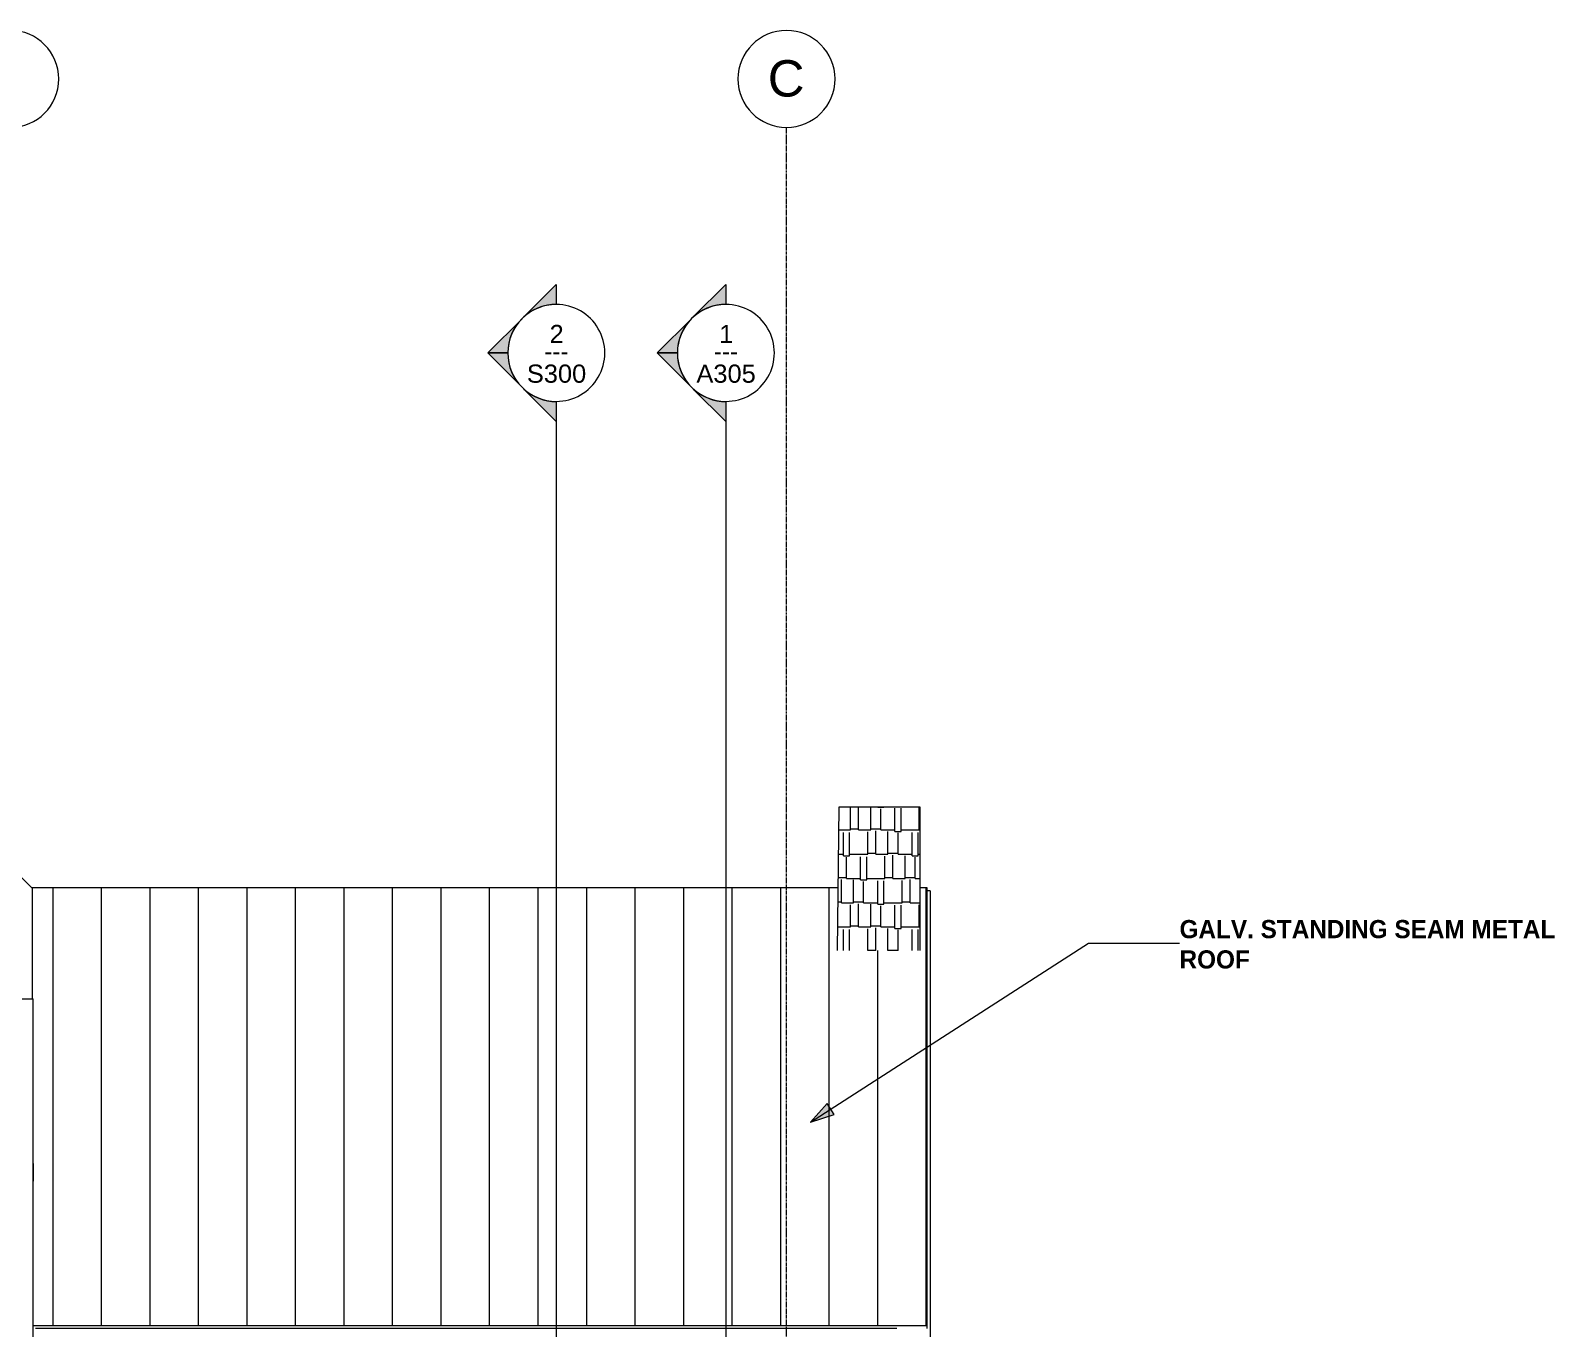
# Model space of a CAD drawing. Header units: inches. Extents: x -9021 to -7183, y -226 to 478.
# Drawn here: x -8621.6 to -8244.6, y 156.9 to 478.1 of the extents above; entities that cross this region are included whole.
import ezdxf

# ---------------------------------------------------------------- set-up
doc = ezdxf.new("R2010")
doc.units = ezdxf.units.IN
doc.header["$MEASUREMENT"] = 0
doc.linetypes.add('Grid Line 1_2_', pattern=[0.8749999999999999, 0.4999999999999999, -0.125, 0.125, -0.125])
for name, color, linetype, lineweight in [('A-GLAZ', 151, 'Continuous', 18), ('A-GLAZ-1', 151, 'Continuous', 9), ('A-ROOF', 132, 'Continuous', 18), ('A-ROOF-PATT-1', 132, 'Continuous', 9), ('A-WALL', 113, 'Continuous', 18), ('A-WALL-PATT-1', 111, 'Continuous', 9), ('G-ANNO-SYMB-1', 111, 'Continuous', 9), ('G-ANNO-TEXT', 231, 'Continuous', 9), ('I-WALL', 2, 'Continuous', 18), ('S-GRID-1', 1, 'Grid Line 1_2_', 9), ('S-GRID-IDEN', 1, 'Continuous', 9)]:
    doc.layers.add(name, color=color, linetype=linetype, lineweight=lineweight)
doc.styles.add('Arial', font='arial.ttf', dxfattribs={"height": 8.999999999999993})
doc.styles.add('Arial_1', font='arial.ttf', dxfattribs={"height": 4.499999999999996})
doc.styles.add('Century Gothic', font='ufonts.com_century-gothic.ttf', dxfattribs={"height": 4.499999999999996})
doc.styles.add('Century Gothic_B', font='GOTHICB.TTF', dxfattribs={"height": 4.499999999999996})

# ---------------------------------------------------------------- blocks, each defined once
blk = doc.blocks.new('Walls 1 - Walls 1-1121987-BUILDING ELEVATION - NORTH _LAKE_')
at = {"layer": 'A-WALL-PATT-1'}
h = blk.add_hatch(dxfattribs=at)
h.set_pattern_fill('FP_2', color=256, style=0, pattern_type=2)
h.set_pattern_definition([(0, (-8412.499, 202.313), (12.75, 6), [3, -2.5, 3.5, -1.5, -6.5]), (0, (-8412.499, 202.313), (12.75, 6), [-10.5, 4.5, -2]), (0, (-8409.499, 202.563), (12.75, 6), [2.5, -9.5, 2, -3]), (0, (-8403.499, 201.938), (12.75, 6), [1.5, -15.5]), (90, (-8412.499, 202.313), (-4.25, 6), [5.75, -18.25]), (90, (-8409.499, 202.313), (-4.25, 6), [5.625, -18.375]), (90, (-8406.999, 202.313), (-4.25, 6), [5.25, -18.75]), (90, (-8403.499, 201.938), (-4.25, 6), [5.75, -18.25]), (90, (-8401.999, 201.938), (-4.25, 6), [5.75, -18.25]), (90, (-8397.499, 202.313), (-4.25, 6), [5.5, -18.5])])
h.paths.add_polyline_path([(-8421.964250993546, 250.4617309669252), (-8401.569381337622, 250.4617309669252), (-8401.569381337622, 286.0000000000003), (-8421.569381337626, 286.0000000000003), (-8421.912437768005, 255.1249212656964)], flags=0)
at = {"layer": 'A-WALL'}
for p, q in [((-8421.964250993546, 250.4617309669249), (-8421.569381337622, 286.0000000000001)), ((-8421.569381337622, 286.0000000000001), (-8401.569381337622, 286.0000000000001)), ((-8401.569381337622, 286.0000000000001), (-8401.569381337622, 250.4617309669249))]:
    blk.add_line(p, q, dxfattribs=at)
blk = doc.blocks.new('Window-Picture-Andersen-A_Series - 39-1_4_ x 39-1_4_-V8-BUILDING ELEVATION - NORTH _LAKE_')
at = {"layer": 'A-GLAZ-1'}
for p, q in [((-8620.819381505384, 197.749999999893), (-8620.881881505384, 197.7610204361872)), ((-8620.819381505384, 193.4374999998926), (-8620.819381505384, 197.749999999893)), ((-8620.881881505384, 193.4374999998926), (-8620.819381505384, 193.4374999998926))]:
    blk.add_line(p, q, dxfattribs=at)
blk = doc.blocks.new('Walls 4 - Walls 2-1996288-BUILDING ELEVATION - NORTH _LAKE_')
at = {"layer": 'A-WALL'}
for p, q in [((-8629.506881505384, 238.4999999998936), (-8620.881881505384, 238.4999999998936)), ((-8629.506881505384, 197.7499999998929), (-8629.506881505384, 238.4999999998936)), ((-8620.881881505384, 153.6250000000009), (-8620.881881505384, 238.4999999998936)), ((-8629.506881505384, 154.2499999998917), (-8629.506881505384, 193.4374999998925)), ((-8620.881881505384, 153.6250000000009), (-8624.13858227842, 153.6250000000009))]:
    blk.add_line(p, q, dxfattribs=at)
blk = doc.blocks.new('Grid - Grid Head - Circle-50561-BUILDING ELEVATION - NORTH _LAKE_')
at = {"layer": 'S-GRID-IDEN'}
for start, end in [(0, 180), (180, 359.9999999999991)]:
    blk.add_arc((-8434.569381337618, 466.144851089382), 12, start, end, dxfattribs=at)
blk = doc.blocks.new('Section - Section Head - Filled-22785-BUILDING ELEVATION - NORTH _LAKE_')
at = {"layer": 'G-ANNO-SYMB-1'}
h = blk.add_hatch(color=256, dxfattribs=at)
edge = h.paths.add_edge_path(flags=0)
edge.add_arc((-8666.166984723352, 396.3759802906872), 12.01561779548133, 89.99999999999972, 132.0783950246214, ccw=False)
edge.add_line((-8666.166984723352, 408.391598086169), (-8666.166984723352, 413.3465430391643))
edge.add_line((-8666.166984723352, 413.3465430391643), (-8674.21921240167, 405.2943153608459))
h = blk.add_hatch(color=256, dxfattribs=at)
edge = h.paths.add_edge_path(flags=0)
edge.add_line((-8674.65226609759, 404.8612616649257), (-8683.137547471828, 396.3759802906872))
edge.add_line((-8683.137547471828, 396.3759802906872), (-8678.166984723352, 396.3759802906872))
edge.add_arc((-8666.166984723352, 396.3759802906871), 11.99999999999945, 135.0000000000003, 180.0000000000001, ccw=False)
h = blk.add_hatch(color=256, dxfattribs=at)
edge = h.paths.add_edge_path(flags=0)
edge.add_arc((-8666.166984723352, 396.3759802906872), 11.99999999999994, 180.0000000000001, 225.000000000001, ccw=False)
edge.add_line((-8678.166984723352, 396.3759802906872), (-8683.137547471828, 396.3759802906872))
edge.add_line((-8683.137547471828, 396.3759802906872), (-8674.65226609759, 387.8906989164486))
h = blk.add_hatch(color=256, dxfattribs=at)
edge = h.paths.add_edge_path(flags=0)
edge.add_line((-8674.21921240167, 387.4576452205285), (-8666.166984723352, 379.4054175422099))
edge.add_line((-8666.166984723352, 379.4054175422099), (-8666.166984723352, 384.3603624952053))
edge.add_arc((-8666.166984723352, 396.3759802906871), 12.01561779548133, 227.921604975378, 270, ccw=False)
for p, q in [((-8674.21921240167, 405.2943153608459), (-8666.166984723352, 413.3465430391643)), ((-8666.166984723352, 413.3465430391643), (-8666.166984723352, 408.391598086169)), ((-8683.137547471828, 396.3759802906872), (-8674.65226609759, 404.8612616649257)), ((-8678.166984723352, 396.3759802906872), (-8683.137547471828, 396.3759802906872)), ((-8674.65226609759, 387.8906989164486), (-8683.137547471828, 396.3759802906872)), ((-8683.137547471828, 396.3759802906872), (-8678.166984723352, 396.3759802906872)), ((-8666.166984723352, 379.4054175422099), (-8674.21921240167, 387.4576452205285)), ((-8666.166984723352, 384.3603624952053), (-8666.166984723352, 379.4054175422099))]:
    blk.add_line(p, q, dxfattribs=at)
for centre, radius, start, end in [((-8666.166984723352, 396.391598086169), 11.99999999999994, 89.99999999999973, 269.9999999999994), ((-8666.166984723352, 396.3759802906872), 12.01561779548133, 89.99999999999933, 132.0783950246211), ((-8666.166984723352, 396.391598086169), 12, 269.9999999999996, 90), ((-8666.166984723352, 396.3759802906871), 11.99999999999945, 134.9999999999999, 179.9999999999997), ((-8666.166984723352, 396.3759802906872), 11.99999999999994, 179.9999999999997, 225.0000000000006), ((-8666.166984723352, 396.3759802906871), 12.01561779548133, 227.9216049753777, 269.9999999999996)]:
    blk.add_arc(centre, radius, start, end, dxfattribs=at)

msp = doc.modelspace()

# ---------------------------------------------------------------- hatches: boundary and pattern name
at = {"layer": 'A-ROOF-PATT-1'}
h = msp.add_hatch(dxfattribs=at)
h.set_pattern_fill('FP_7', color=256, style=0, pattern_type=2)
h.set_pattern_definition([(90, (0, 1404.034), (-12, 7.347880794884119e-16), [])])
h.paths.add_polyline_path([(-8620.881881505384, 157.673506091839), (-8399.819381505358, 157.673506091839), (-8399.819381505358, 266.015302966947), (-8401.569381337622, 266.015302966947), (-8401.569381337622, 250.461730966925), (-8421.964250993546, 250.461730966925), (-8421.791433526882, 266.0153029669466), (-8621.252855820823, 266.0153029669459), (-8621.131881505386, 265.8943286515071), (-8621.131881505386, 238.4999999998939), (-8620.881881505384, 238.4999999998939), (-8620.881881505384, 197.7610204361873), (-8620.819381505384, 197.7499999998932), (-8620.819381505384, 193.4374999998929), (-8620.881881505384, 193.4374999998929), (-8620.881881505384, 158.0201206156268)], flags=0)
at = {"layer": 'A-WALL-PATT-1'}
h = msp.add_hatch(dxfattribs=at)
h.set_pattern_fill('FP_8', color=256, style=0, pattern_type=2)
h.set_pattern_definition([(90, (-8624.882, 114.302), (-51.125, 3.130503380320422e-15), [24, 0, 0, 0]), (90, (-8619.382, 114.302), (-51.125, 3.130503380320422e-15), [24, 0, 0, 0]), (90, (-8619.007, 114.302), (-51.125, 3.130503380320422e-15), [24, 0, 0, 0]), (90, (-8615.507, 114.302), (-51.125, 3.130503380320422e-15), [24, 0, 0, 0]), (90, (-8615.132, 114.302), (-51.125, 3.130503380320422e-15), [24, 0, 0, 0]), (90, (-8609.632, 114.302), (-51.125, 3.130503380320422e-15), [24, 0, 0, 0]), (90, (-8609.257, 114.302), (-51.125, 3.130503380320422e-15), [24, 0, 0, 0]), (90, (-8597.882, 114.302), (-51.125, 3.130503380320422e-15), [24, 0, 0, 0]), (90, (-8597.507, 114.302), (-51.125, 3.130503380320422e-15), [24, 0, 0, 0]), (90, (-8594.007, 114.302), (-51.125, 3.130503380320422e-15), [24, 0, 0, 0]), (90, (-8593.632, 114.302), (-51.125, 3.130503380320422e-15), [24, 0, 0, 0]), (90, (-8590.132, 114.302), (-51.125, 3.130503380320422e-15), [24, 0, 0, 0]), (90, (-8589.757, 114.302), (-51.125, 3.130503380320422e-15), [24, 0, 0, 0]), (90, (-8583.882, 114.302), (-51.125, 3.130503380320422e-15), [24, 0, 0, 0]), (90, (-8583.507, 114.302), (-51.125, 3.130503380320422e-15), [24, 0, 0, 0]), (90, (-8578.007, 114.302), (-51.125, 3.130503380320422e-15), [24, 0, 0, 0]), (90, (-8577.632, 114.302), (-51.125, 3.130503380320422e-15), [24, 0, 0, 0]), (90, (-8574.132, 114.302), (-51.125, 3.130503380320422e-15), [24, 0, 0, 0]), (90, (-8603.757, 114.302), (-51.125, 3.130503380320422e-15), [24, 0, 0, 0]), (90, (-8603.382, 114.302), (-51.125, 3.130503380320422e-15), [24, 0, 0, 0])])
h.paths.add_polyline_path([(-8624.88768993456, 117.9375000000016), (-8621.131881505386, 117.9375000000016), (-8621.131881505386, 153.6250000000011), (-8624.138582278418, 153.6250000000011), (-8624.138582278418, 149.9374999998917), (-8629.381881505386, 149.9374999998917), (-8629.381881505386, 117.9375000000016)], flags=0)
h.paths.add_polyline_path([(-8621.131881505386, 238.4999999998939), (-8621.131881505386, 265.8943286515071), (-8629.381881505386, 274.1443286515051), (-8629.381881505386, 241.4374999998934), (-8624.138582278418, 241.4374999998934), (-8624.138582278418, 238.4999999998939), (-8621.842202321255, 238.4999999998939)], flags=0)
at = {"layer": 'G-ANNO-TEXT'}
msp.add_hatch(color=256, dxfattribs=at).paths.add_polyline_path([(-8428.676313566224, 207.9961521145866), (-8422.760458991675, 209.8901817772067), (-8424.50004805088, 212.5943572052107)], flags=0)

# ---------------------------------------------------------------- linework, layer by layer
at = {"layer": 'A-ROOF'}
for p, q in [((-8421.79143352688, 266.015302966947), (-8621.252855820821, 266.0153029669448)), ((-8399.819381505358, 266.015302966947), (-8401.569381337622, 266.015302966947)), ((-8399.819381505358, 156.9439674962186), (-8399.819381505358, 266.0153029669466)), ((-8620.881881505382, 157.6735060918388), (-8399.819381505358, 157.6735060918388))]:
    msp.add_line(p, q, dxfattribs=at)
at = {"layer": 'G-ANNO-SYMB-1'}
for p, q in [((-8491.50638563771, 386.338260854917), (-8491.50638563771, -194.9368030090077)), ((-8449.569381505355, 386.338260854917), (-8449.569381505355, -194.9368030090077))]:
    msp.add_line(p, q, dxfattribs=at)
at = {"layer": 'G-ANNO-TEXT'}
for p, q in [((-8428.676313566224, 207.9961521145866), (-8359.836166313447, 252.2808408055796)), ((-8359.836166313447, 252.2808408055796), (-8337.359639408085, 252.2808408055796)), ((-8424.50004805088, 212.5943572052107), (-8428.676313566224, 207.9961521145866)), ((-8422.760458991675, 209.8901817772067), (-8424.50004805088, 212.5943572052107)), ((-8428.676313566224, 207.9961521145866), (-8422.760458991675, 209.8901817772067))]:
    msp.add_line(p, q, dxfattribs=at)
at = {"layer": 'I-WALL'}
for p, q in [((-8621.131881505384, 265.8943286515068), (-8749.600631505364, 394.3630786514557)), ((-8621.131881505384, 265.8943286515068), (-8621.131881505384, 238.4999999998936)), ((-8399.069381505358, 265.2857643713263), (-8399.819381505358, 265.2857643713263)), ((-8399.069381505358, 265.2857643713263), (-8399.069381505358, 4.250000000000035)), ((-8407.319381505358, 156.9439674962183), (-8620.30438150538, 156.9439674962181))]:
    msp.add_line(p, q, dxfattribs=at)
at = {"layer": 'S-GRID-1'}
msp.add_line((-8434.569381337624, -194), (-8434.569381337624, 454.1448510893824), dxfattribs=at)

# ---------------------------------------------------------------- block references
at = {"layer": 'A-GLAZ'}
msp.add_blockref('Window-Picture-Andersen-A_Series - 39-1_4_ x 39-1_4_-V8-BUILDING ELEVATION - NORTH _LAKE_', (0, 0), dxfattribs=at)
at = {"layer": 'A-WALL'}
for name in ['Walls 1 - Walls 1-1121987-BUILDING ELEVATION - NORTH _LAKE_', 'Walls 4 - Walls 2-1996288-BUILDING ELEVATION - NORTH _LAKE_']:
    msp.add_blockref(name, (0, 0), dxfattribs=at)
at = {"layer": 'G-ANNO-SYMB-1'}
for p in [(174.6605990856487, 1.962280564229453), (216.5976032180028, 1.962280564229453)]:
    msp.add_blockref('Section - Section Head - Filled-22785-BUILDING ELEVATION - NORTH _LAKE_', p, dxfattribs=at)
at = {"layer": 'S-GRID-IDEN'}
for p in [(-192.0000001677581, 0), (0, 0)]:
    msp.add_blockref('Grid - Grid Head - Circle-50561-BUILDING ELEVATION - NORTH _LAKE_', p, dxfattribs=at)

# ---------------------------------------------------------------- texts
at = {"layer": 'G-ANNO-SYMB-1', "char_height": 4.499999999999996, "attachment_point": 1}
for s, insert, width, style in [('2', (-8493.166873875582, 405.2925790850007), 4.241999999999996, 'Arial_1'), ('1', (-8451.229869743227, 405.2925790850007), 4.241999999999996, 'Arial_1'), ('---', (-8494.49252941894, 401.0392326283078), 7.726499999999994, 'Century Gothic'), ('---', (-8452.555525286585, 401.0392326283078), 7.726499999999994, 'Century Gothic'), ('S300', (-8498.788921119676, 395.4744569903343), 17.87699999999998, 'Arial_1'), ('A305', (-8456.851916987322, 395.4744569903343), 17.87699999999998, 'Arial_1')]:
    msp.add_mtext(s, dxfattribs=dict(at, insert=insert, width=width, style=style))
at = {"layer": 'G-ANNO-TEXT', "char_height": 4.499999999999996, "attachment_point": 1, "style": 'Century Gothic_B'}
for s, insert, width in [('GALV. STANDING SEAM METAL', (-8337.359639408085, 258.033203010304), 112.4129999999999), ('ROOF', (-8337.359639408085, 250.533203010304), 21.20999999999998)]:
    msp.add_mtext(s, dxfattribs=dict(at, insert=insert, width=width))
at = {"layer": 'S-GRID-IDEN', "insert": (-8439.201609422978, 470.7888208297113), "char_height": 8.999999999999993, "width": 11.05949999999999, "attachment_point": 1, "style": 'Arial'}
msp.add_mtext('C', dxfattribs=at)

doc.saveas('drawing.dxf')
